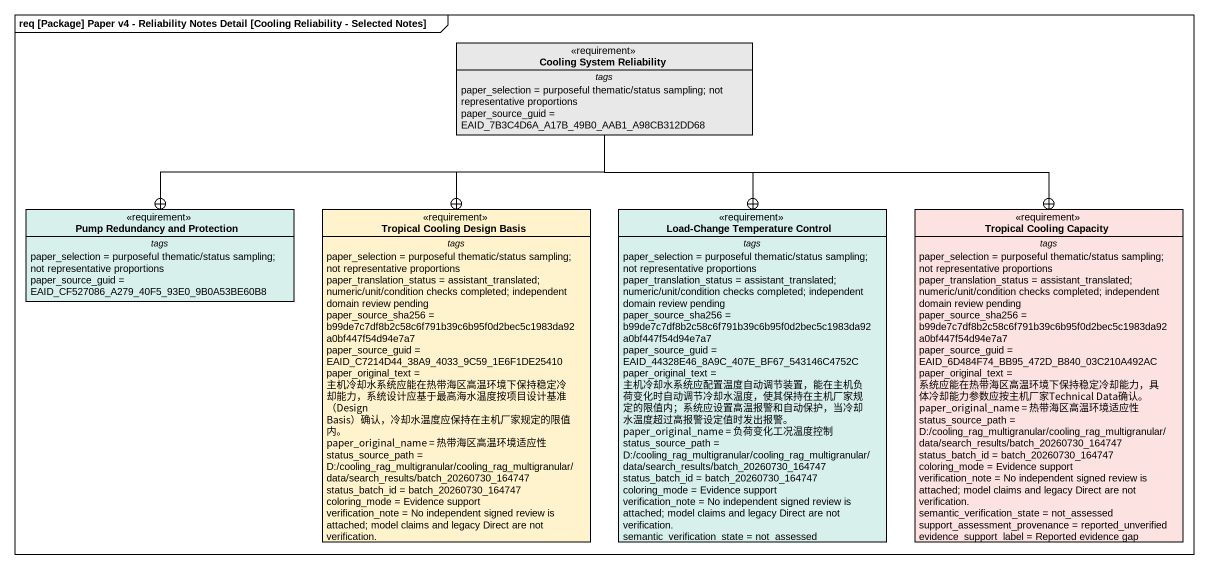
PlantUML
@startuml
mainframe req [Package] Paper v4 - Reliability Notes Detail [Cooling Reliability - Selected Notes]
hide circle
hide empty members
class "Cooling System Reliability" as Cooling_System_Reliability <<requirement>> #E8E8E8 {
  -- tags --
  paper_selection = purposeful thematic/status sampling; not representative proportions
  paper_source_guid = EAID_7B3C4D6A_A17B_49B0_AAB1_A98CB312DD68
}
class "Pump Redundancy and Protection" as Pump_Redundancy_and <<requirement>> #D8F0EC {
  -- tags --
  paper_selection = purposeful thematic/status sampling; not representative proportions
  paper_source_guid = EAID_CF527086_A279_40F5_93E0_9B0A53BE60B8
}
class "Tropical Cooling Design Basis" as Tropical_Cooling_Design <<requirement>> #FFF3CD {
  -- tags --
  paper_selection = purposeful thematic/status sampling; not representative proportions
  paper_translation_status = assistant_translated; numeric/unit/condition checks completed; independent domain review pending
  paper_source_sha256 = b99de7c7df8b2c58c6f791b39c6b95f0d2bec5c1983da92a0bf447f54d94e7a7
  paper_source_guid = EAID_C7214D44_38A9_4033_9C59_1E6F1DE25410
  paper_original_text = 主机冷却水系统应能在热带海区高温环境下保持稳定冷却能力，系统设计应基于最高海水温度按项目设计基准（Design Basis）确认，冷却水温度应保持在主机厂家规定的限值内。
  paper_original_name = 热带海区高温环境适应性
  status_source_path = D:/cooling_rag_multigranular/cooling_rag_multigranular/data/search_results/batch_20260730_164747
  status_batch_id = batch_20260730_164747
  coloring_mode = Evidence support
  verification_note = No independent signed review is attached; model claims and legacy Direct are not verification.
}
class "Load-Change Temperature Control" as Load_Change_Temperature <<requirement>> #D8F0EC {
  -- tags --
  paper_selection = purposeful thematic/status sampling; not representative proportions
  paper_translation_status = assistant_translated; numeric/unit/condition checks completed; independent domain review pending
  paper_source_sha256 = b99de7c7df8b2c58c6f791b39c6b95f0d2bec5c1983da92a0bf447f54d94e7a7
  paper_source_guid = EAID_44328E46_8A9C_407E_BF67_543146C4752C
  paper_original_text = 主机冷却水系统应配置温度自动调节装置，能在主机负荷变化时自动调节冷却水温度，使其保持在主机厂家规定的限值内；系统应设置高温报警和自动保护，当冷却水温度超过高报警设定值时发出报警。
  paper_original_name = 负荷变化工况温度控制
  status_source_path = D:/cooling_rag_multigranular/cooling_rag_multigranular/data/search_results/batch_20260730_164747
  status_batch_id = batch_20260730_164747
  coloring_mode = Evidence support
  verification_note = No independent signed review is attached; model claims and legacy Direct are not verification.
  semantic_verification_state = not_assessed
}
class "Tropical Cooling Capacity" as Tropical_Cooling_Capacity <<requirement>> #FDE2E2 {
  -- tags --
  paper_selection = purposeful thematic/status sampling; not representative proportions
  paper_translation_status = assistant_translated; numeric/unit/condition checks completed; independent domain review pending
  paper_source_sha256 = b99de7c7df8b2c58c6f791b39c6b95f0d2bec5c1983da92a0bf447f54d94e7a7
  paper_source_guid = EAID_6D484F74_BB95_472D_B840_03C210A492AC
  paper_original_text = 系统应能在热带海区高温环境下保持稳定冷却能力，具体冷却能力参数应按主机厂家Technical Data确认。
  paper_original_name = 热带海区高温环境适应性
  status_source_path = D:/cooling_rag_multigranular/cooling_rag_multigranular/data/search_results/batch_20260730_164747
  status_batch_id = batch_20260730_164747
  coloring_mode = Evidence support
  verification_note = No independent signed review is attached; model claims and legacy Direct are not verification.
  semantic_verification_state = not_assessed
  support_assessment_provenance = reported_unverified
  evidence_support_label = Reported evidence gap
}
Cooling_System_Reliability -left-+ Pump_Redundancy_and
Cooling_System_Reliability --+ Tropical_Cooling_Design
Cooling_System_Reliability --+ Load_Change_Temperature
Cooling_System_Reliability --+ Tropical_Cooling_Capacity
@enduml
